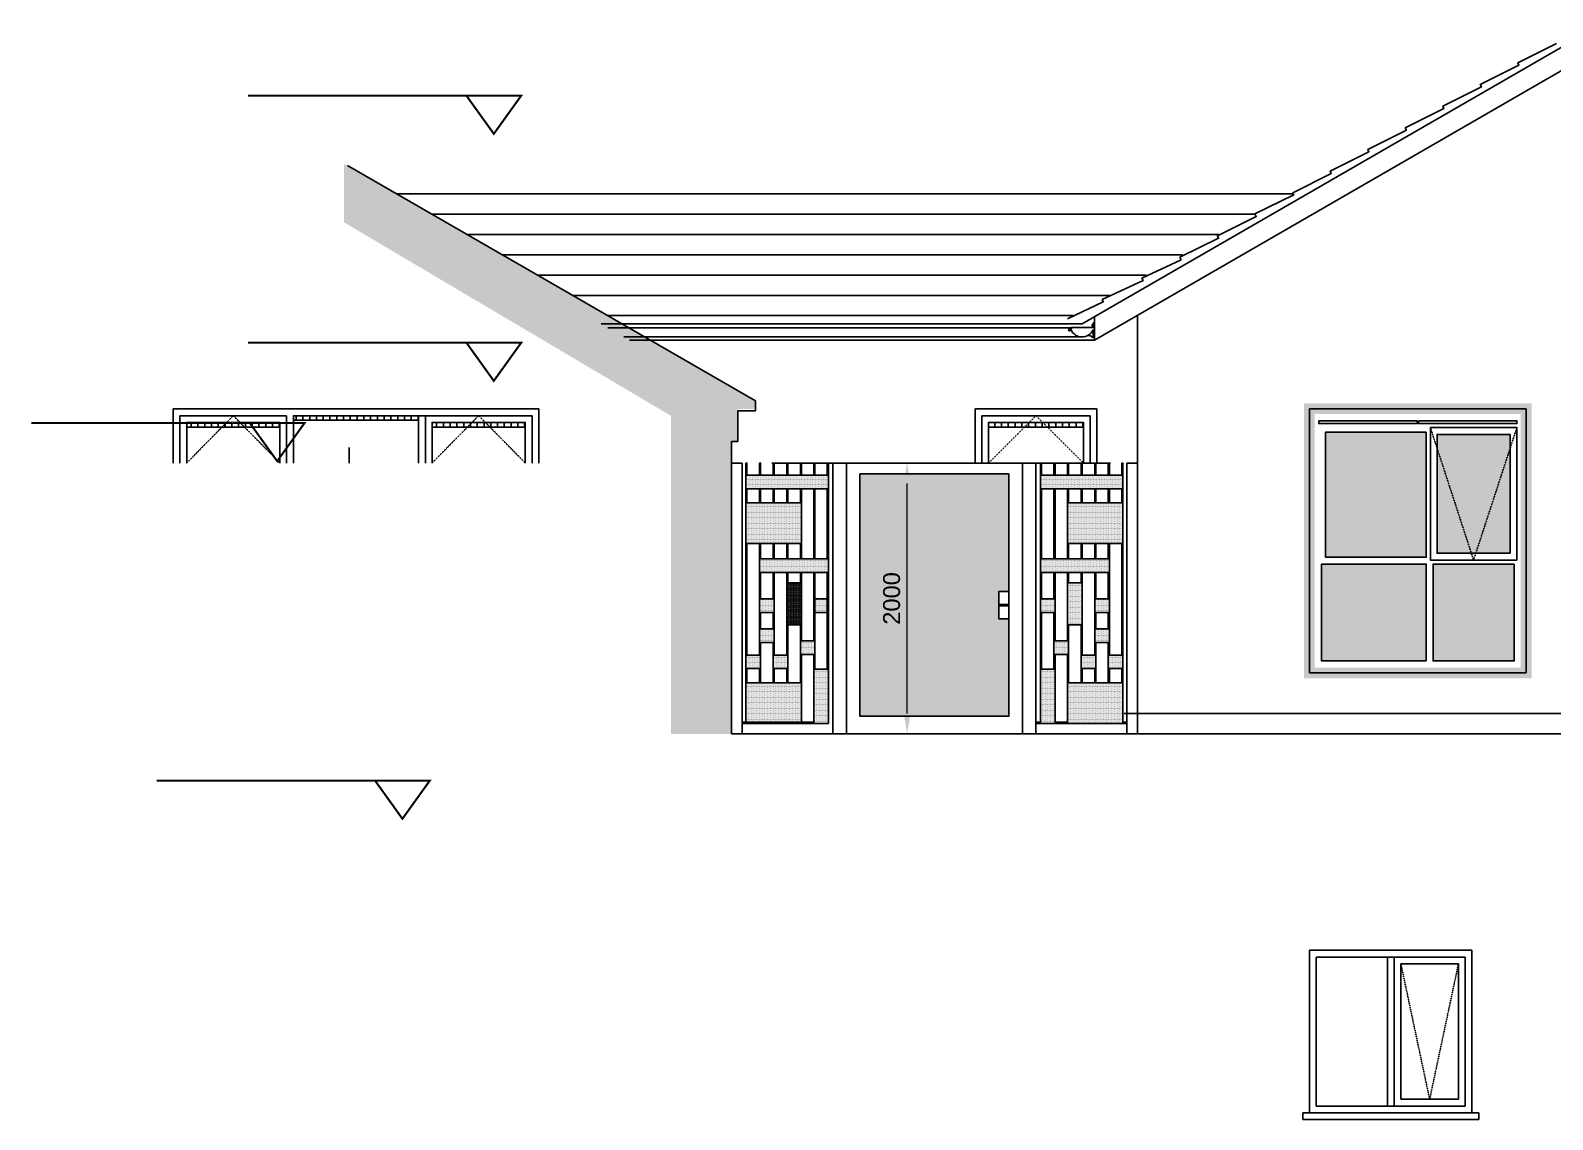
# Model space of a CAD drawing. Header units: inches. Extents: x -48459 to 205009, y 10398 to 54474.
# Drawn here: x 104925 to 116167, y 44974 to 53020 of the extents above; entities that cross this region are included whole.
import ezdxf

# ---------------------------------------------------------------- set-up
doc = ezdxf.new("R2010")
doc.units = ezdxf.units.IN
doc.header["$MEASUREMENT"] = 0
for name, pattern in [('13-42_First_Flr_Plan_XREF$0$HIDDEN', [0.375, 0.25, -0.125]), ('14-08 - Household Unit Master X-ref$0$DASHED2', [9.525, 6.35, -3.175]), ('DASHED', [19.05, 12.7, -6.35]), ('HIDDEN', [4.5, 1.5, -1.5, 1.5])]:
    doc.linetypes.add(name, pattern=pattern)
doc.layers.add('.', color=80, linetype='Continuous', lineweight=18)
for name, color, linetype in [('10-095_Xref_Sections$0$AR-Roof', 2, 'Continuous'), ('AR-backround', 9, 'Continuous'), ('AR-BRICK', 253, 'Continuous'), ('AR-DIM', 8, 'Continuous'), ('AR-DOOR-HATCH', 9, 'Continuous'), ('AR-ELEV-4', 8, 'Continuous'), ('AR-ELEV2', 8, 'Continuous'), ('AR-Hat', 8, 'Continuous'), ('AR-HIDDEN-OVER', 8, 'DASHED'), ('AR-NEW-WALL', 2, 'Continuous'), ('AR-RAILING', 8, 'Continuous'), ('AR-RAINWATER', 8, 'Continuous'), ('AR-ROOF-LINE', 8, 'Continuous'), ('AR-WIND-FRAM', 4, 'Continuous'), ('PS-TITLEBLOCK', 5, 'Continuous'), ('QSS ELEVATION 2', 2, 'Continuous'), ('QSS ELEVATION 4', 8, 'Continuous')]:
    doc.layers.add(name, color=color, linetype=linetype)
doc.layers.add('AR-DEMOLITIONS', color=1, linetype='13-42_First_Flr_Plan_XREF$0$HIDDEN', true_color=0xff0000)
doc.layers.get('AR-DIM').off()
doc.styles.add('MS_1.50_2.5mm', font='arial.ttf', dxfattribs={"height": 125})
doc.dimstyles.new('MS_1.50_2.5mm', dxfattribs={"dimtxt": 125, "dimasz": 150, "dimexe": 150, "dimexo": 100, "dimgap": 50, "dimtad": 1, "dimtoh": 1, "dimdec": 0, "dimdsep": 46, "dimtxsty": 'MS_1.50_2.5mm', "dimcen": 150, "dimclre": 256, "dimclrt": 4, "dimadec": 0, "dimazin": 0, "dimtfac": 1, "dimtdec": 0, "dimtix": 1, "dimtmove": 2, "dimatfit": 2, "dimfxl": 1, "dimlwd": 18, "dimlwe": 18, "dimarcsym": 0})
pattern_1 = [(0, (82979.855, -7e-12), (3.125, 6.25), [0, -6.25])]
pattern_2 = [(0, (83131.533, -7e-12), (3.125, 6.25), [0, -6.25])]
pattern_3 = [(0, (81970.5506, -443.0366), (3.125, 6.25), [0, -6.25])]
pattern_4 = [(0, (81972.8296, -737.388), (3.125, 6.25), [0, -6.25])]
pattern_5 = [(0, (81771.8295, -414.613), (3.125, 6.25), [0, -6.25])]
pattern_6 = [(0, (81672.135, -1048.215), (3.125, 6.25), [0, -6.25])]
pattern_7 = [(0, (83131.533, -1329.357), (3.125, 6.25), [0, -6.25])]
pattern_8 = [(0, (81972.8296, -958.994), (3.125, 6.25), [0, -6.25])]
pattern_9 = [(0, (81872.3296, -1152.899), (3.125, 6.25), [0, -6.25])]
pattern_10 = [(0, (82073.3297, -1152.899), (3.125, 6.25), [0, -6.25])]
pattern_11 = [(0, (81571.635, -737.388), (3.125, 6.25), [0, -6.25])]
pattern_12 = [(0, (81571.635, -1256.434), (3.125, 6.25), [0, -6.25])]

# ---------------------------------------------------------------- blocks, each defined once
blk = doc.blocks.new('GUTTER END')
at = {"layer": '10-095_Xref_Sections$0$AR-Roof', "color": 8}
for p, q in [((0, -110), (0, 0)), ((0, 0), (8, 0)), ((8, -16), (8, 0)), ((0, -110), (6, -110)), ((8, -10), (18, -20)), ((8, -16), (15, -23)), ((8, -110), (8, -53)), ((168, -36), (11, -36)), ((15, -23), (18, -20)), ((165, -44), (167, -37)), ((182, -44), (165, -44)), ((169, -37), (168, -42)), ((174, -52), (170, -52))]:
    blk.add_line(p, q, dxfattribs=at)
blk.add_circle((182, -52), 8, dxfattribs=at)
for centre, radius, start, end in [((6, -106), 4, 270, 317.1447), ((89, -16), 81, 180, 194.4807), ((89, -16), 89, 204.4791, 336.1406), ((39, -132), 37.7, 67.9221, 142.2284), ((168, -37), 1, 71.5554, 162.9214), ((169, -43), 1, 166.0307, 270), ((168, -37), 1, 346.0307, 71.5554)]:
    blk.add_arc(centre, radius, start, end, dxfattribs=at)
blk = doc.blocks.new('*D384')
at = {"layer": 'AR-RAILING', "lineweight": 18, "transparency": 16777216}
for p, q in [((111154, 49824), (111550, 49824)), ((111154, 47824), (111550, 47824))]:
    blk.add_line(p, q, dxfattribs=at)
at = {"layer": 'AR-RAILING', "color": 0, "lineweight": 18, "transparency": 16777216}
blk.add_line((111400, 47974), (111400, 49674), dxfattribs=at)
at = {"layer": 'AR-RAILING', "color": 0, "transparency": 16777216}
for points in [[(111375, 49674), (111425, 49674), (111400, 49824)], [(111375, 47974), (111425, 47974), (111400, 47824)]]:
    blk.add_solid(points, dxfattribs=at)
at = {"layer": 'Defpoints', "color": 0, "transparency": 16777216}
for p in [(111054, 49824), (111400, 49824), (111054, 47824)]:
    blk.add_point(p, dxfattribs=at)
at = {"layer": 'AR-RAILING', "color": 4, "transparency": 16777216, "insert": (111286, 48824), "char_height": 125, "attachment_point": 5, "rotation": 90, "style": 'MS_1.50_2.5mm'}
blk.add_mtext('2000', dxfattribs=at)
blk = doc.blocks.new('CHOC OUTLINE WINDOW')
at = {"layer": '.', "true_color": 0xf26722, "transparency": 33554559}
h = blk.add_hatch(color=30, dxfattribs=at)
h.dxf.hatch_style = 1
h.paths.add_polyline_path([(1682, 2033), (0, 2033), (0, 0), (1682, 0)])
h.paths.add_polyline_path([(80, 1953), (1602, 1953), (1602, 80), (80, 80)], flags=16)
at = {"layer": 'AR-DOOR-HATCH'}
h = blk.add_hatch(color=254, dxfattribs=at)
h.paths.add_polyline_path([(904, 130), (130, 130), (130, 845), (904, 845)])
h.paths.add_polyline_path([(1554, 845), (954, 845), (954, 130), (1554, 130)])
h.paths.add_polyline_path([(1523, 1803), (984, 1803), (984, 925), (1523, 925)])
h.paths.add_polyline_path([(904, 1820), (160, 1820), (160, 895), (904, 895)])
at = {"color": 252, "linetype": '14-08 - Household Unit Master X-ref$0$DASHED2', "ltscale": 0.5}
for points in [[(1683, 0), (0, 0), (0, 2033), (1683, 2033)], [(1602, 80), (80, 80), (80, 1953), (1602, 1953)]]:
    blk.add_lwpolyline(points, close=True, dxfattribs=at)
at = {"layer": 'AR-HIDDEN-OVER', "linetype": 'HIDDEN'}
blk.add_lwpolyline([(934, 1853), (1253, 875), (1573, 1853)], dxfattribs=at)
at = {"layer": 'QSS ELEVATION 2', "color": 4}
for p, q in [((42, 42), (42, 1992)), ((42, 1992), (1641, 1992)), ((1641, 42), (1641, 1992)), ((42, 42), (1641, 42))]:
    blk.add_line(p, q, dxfattribs=at)
at = {"layer": 'QSS ELEVATION 4'}
for points in [[(110, 1903), (836, 1903), (836, 1883), (110, 1883)], [(904, 1820), (160, 1820), (160, 895), (904, 895)], [(904, 1820), (160, 1820), (160, 895), (904, 895)], [(846, 1903), (1573, 1903), (1573, 1883), (846, 1883)], [(1573, 875), (934, 875), (934, 1853), (1573, 1853)], [(1523, 925), (984, 925), (984, 1803), (1523, 1803)], [(904, 130), (130, 130), (130, 845), (904, 845)], [(1554, 845), (954, 845), (954, 130), (1554, 130)]]:
    blk.add_lwpolyline(points, close=True, dxfattribs=at)

msp = doc.modelspace()

# ---------------------------------------------------------------- hatches: boundary and pattern name
at = {"layer": '.', "transparency": 33554559}
h = msp.add_hatch(dxfattribs=at)
h.set_pattern_fill('ANSI36', color=254, scale=300, angle=90)
h.set_pattern_definition([(135, (29331.21, -1.804), (-72.920387, 19.887378), [93.75, -18.75, 0, -18.75])])
h.paths.add_polyline_path([(107240.3, 51602.8), (107240.3, 52034.9), (110278.3, 50280.9), (110278.3, 50222.4), (110149.9, 50222.4), (110149.9, 49982.4), (110101.2, 49982.4), (110101.2, 47822.4), (109656.7, 47822.4), (109656.7, 50172.5)])
h = msp.add_hatch(dxfattribs=at)
h.set_pattern_fill('DOTS', color=254, scale=100)
h.set_pattern_definition(pattern_1)
h.paths.add_polyline_path([(110209.4, 49734.2), (110818.7, 49734.2), (110818.7, 49634.2), (110209.4, 49634.2)])
h = msp.add_hatch(dxfattribs=at)
h.set_pattern_fill('DOTS', color=254, scale=100)
h.set_pattern_definition([(0, (-10645.039, -7e-09), (3.125, 6.25), [0, -6.25])])
h.paths.add_polyline_path([(112151.9, 49744.2), (111051.9, 49744.2), (111051.9, 47954.2), (112151.9, 47954.2), (112151.9, 48674.2), (112076.9, 48674.2), (112076.9, 48774.2), (112076.9, 48874.2), (112151.9, 48874.2)])
h = msp.add_hatch(dxfattribs=at)
h.set_pattern_fill('DOTS', color=254, scale=100)
h.set_pattern_definition(pattern_1)
h.paths.add_polyline_path([(112994.4, 49734.2), (112385, 49734.2), (112385, 49634.2), (112994.4, 49634.2)])
h = msp.add_hatch(dxfattribs=at)
h.set_pattern_fill('DOTS', color=254, scale=100)
h.set_pattern_definition(pattern_2)
h.paths.add_polyline_path([(110209.4, 49530.7), (110619.4, 49530.7), (110619.4, 49230.7), (110209.4, 49230.7)])
h = msp.add_hatch(dxfattribs=at)
h.set_pattern_fill('DOTS', color=254, scale=100)
h.set_pattern_definition(pattern_2)
h.paths.add_polyline_path([(112994.4, 49530.7), (112584.4, 49530.7), (112584.4, 49230.7), (112994.4, 49230.7)])
h = msp.add_hatch(dxfattribs=at)
h.set_pattern_fill('DOTS', color=254, scale=100)
h.set_pattern_definition(pattern_3)
h.paths.add_polyline_path([(110309.9, 49115.7), (110818.7, 49115.7), (110818.7, 49015.7), (110309.9, 49015.7)])
h = msp.add_hatch(dxfattribs=at)
h.set_pattern_fill('DOTS', color=254, scale=100)
h.set_pattern_definition(pattern_3)
h.paths.add_polyline_path([(112893.9, 49115.7), (112385, 49115.7), (112385, 49015.7), (112893.9, 49015.7)])
h = msp.add_hatch(dxfattribs=at)
h.set_pattern_fill('DOTS', color=254, scale=100)
h.set_pattern_definition(pattern_5)
h.paths.add_polyline_path([(110510.9, 48939.9), (110619.4, 48939.9), (110619.4, 48629.2), (110510.9, 48629.2)])
h = msp.add_hatch(dxfattribs=at)
h.set_pattern_fill('DOTS', color=254, scale=100)
h.set_pattern_definition(pattern_5)
h.paths.add_polyline_path([(112692.9, 48939.9), (112584.4, 48939.9), (112584.4, 48629.2), (112692.9, 48629.2)])
h = msp.add_hatch(dxfattribs=at)
h.set_pattern_fill('DOTS', color=254, scale=100)
h.set_pattern_definition(pattern_4)
h.paths.add_polyline_path([(110309.9, 48821.3), (110418.4, 48821.3), (110418.4, 48721.3), (110309.9, 48721.3)])
h = msp.add_hatch(dxfattribs=at)
h.set_pattern_fill('DOTS', color=254, scale=100)
h.set_pattern_definition(pattern_11)
h.paths.add_polyline_path([(110711.1, 48821.3), (110818.7, 48821.3), (110818.7, 48721.3), (110711.1, 48721.3)])
h = msp.add_hatch(dxfattribs=at)
h.set_pattern_fill('DOTS', color=254, scale=100)
h.set_pattern_definition(pattern_11)
h.paths.add_polyline_path([(112492.7, 48821.3), (112385, 48821.3), (112385, 48721.3), (112492.7, 48721.3)])
h = msp.add_hatch(dxfattribs=at)
h.set_pattern_fill('DOTS', color=254, scale=100)
h.set_pattern_definition(pattern_4)
h.paths.add_polyline_path([(112893.9, 48821.3), (112785.4, 48821.3), (112785.4, 48721.3), (112893.9, 48721.3)])
h = msp.add_hatch(dxfattribs=at)
h.set_pattern_fill('DOTS', color=254, scale=100)
h.set_pattern_definition(pattern_8)
h.paths.add_polyline_path([(110309.9, 48599.7), (110418.4, 48599.7), (110418.4, 48499.7), (110309.9, 48499.7)])
h = msp.add_hatch(dxfattribs=at)
h.set_pattern_fill('DOTS', color=254, scale=100)
h.set_pattern_definition(pattern_8)
h.paths.add_polyline_path([(112893.9, 48599.7), (112785.4, 48599.7), (112785.4, 48499.7), (112893.9, 48499.7)])
h = msp.add_hatch(dxfattribs=at)
h.set_pattern_fill('DOTS', color=254, scale=100)
h.set_pattern_definition(pattern_6)
h.paths.add_polyline_path([(110611.4, 48510.5), (110719.1, 48510.5), (110719.1, 48410.5), (110611.4, 48410.5)])
h = msp.add_hatch(dxfattribs=at)
h.set_pattern_fill('DOTS', color=254, scale=100)
h.set_pattern_definition(pattern_6)
h.paths.add_polyline_path([(112592.4, 48510.5), (112484.7, 48510.5), (112484.7, 48410.5), (112592.4, 48410.5)])
h = msp.add_hatch(dxfattribs=at)
h.set_pattern_fill('DOTS', color=254, scale=100)
h.set_pattern_definition(pattern_10)
h.paths.add_polyline_path([(110209.4, 48405.8), (110317.9, 48405.8), (110317.9, 48305.8), (110209.4, 48305.8)])
h = msp.add_hatch(dxfattribs=at)
h.set_pattern_fill('DOTS', color=254, scale=100)
h.set_pattern_definition(pattern_9)
h.paths.add_polyline_path([(110410.4, 48405.8), (110518.9, 48405.8), (110518.9, 48305.8), (110410.4, 48305.8)])
h = msp.add_hatch(dxfattribs=at)
h.set_pattern_fill('DOTS', color=254, scale=100)
h.set_pattern_definition(pattern_9)
h.paths.add_polyline_path([(112793.4, 48405.8), (112684.9, 48405.8), (112684.9, 48305.8), (112793.4, 48305.8)])
h = msp.add_hatch(dxfattribs=at)
h.set_pattern_fill('DOTS', color=254, scale=100)
h.set_pattern_definition(pattern_10)
h.paths.add_polyline_path([(112994.4, 48405.8), (112885.9, 48405.8), (112885.9, 48305.8), (112994.4, 48305.8)])
h = msp.add_hatch(dxfattribs=at)
h.set_pattern_fill('DOTS', color=254, scale=100)
h.set_pattern_definition(pattern_12)
h.paths.add_polyline_path([(110711.1, 48302.3), (110818.7, 48302.3), (110818.7, 47901.3), (110711.1, 47901.3)])
h = msp.add_hatch(dxfattribs=at)
h.set_pattern_fill('DOTS', color=254, scale=100)
h.set_pattern_definition(pattern_12)
h.paths.add_polyline_path([(112492.7, 48302.3), (112385, 48302.3), (112385, 47901.3), (112492.7, 47901.3)])
h = msp.add_hatch(dxfattribs=at)
h.set_pattern_fill('DOTS', color=254, scale=100)
h.set_pattern_definition(pattern_7)
h.paths.add_polyline_path([(110209.4, 48201.3), (110619.4, 48201.3), (110619.4, 47901.3), (110209.4, 47901.3)])
h = msp.add_hatch(dxfattribs=at)
h.set_pattern_fill('DOTS', color=254, scale=100)
h.set_pattern_definition(pattern_7)
h.paths.add_polyline_path([(112994.4, 48201.3), (112584.4, 48201.3), (112584.4, 47901.3), (112994.4, 47901.3)])
at = {"layer": 'AR-backround', "transparency": 33554559}
h = msp.add_hatch(dxfattribs=at)
h.set_pattern_fill('_USER', color=254, scale=50, angle=90, pattern_type=0)
h.set_pattern_definition([(90, (153797.37, -51766.506), (-50, 3e-15), [])])
h.paths.add_polyline_path([(112507.5, 50124.2), (112507.5, 50124.2), (112701.9, 50124.2), (112701.9, 50090.1), (112014.4, 50090.1), (112014.4, 50124.2), (112507.5, 50124.2), (112507.5, 50124.2)])
at = {"layer": 'AR-BRICK', "true_color": 0xcccccc, "transparency": 33554687}
h = msp.add_hatch(dxfattribs=at)
h.set_pattern_fill('ANSI31', color=254, scale=1200, angle=135)
h.set_pattern_definition([(180, (0.02, -87), (-1e-14, -150), [])])
h.paths.add_polyline_path([(107626, 51814.4), (109352, 50817.9), (112768.7, 50817.9), (112773, 50822.1), (112773, 50832.1), (112584.7, 50890.1), (114332.3, 51862.8)])
at = {"layer": 'AR-Hat', "transparency": 33554559}
h = msp.add_hatch(dxfattribs=at)
h.set_pattern_fill('_USER', color=254, scale=50, angle=90, pattern_type=0)
h.set_pattern_definition([(90, (148887.51, -51716.495), (-50, 3e-15), [])])
h.paths.add_polyline_path([(107597.7, 50174.2), (107597.7, 50174.2), (107792, 50174.2), (107792, 50140.1), (106867, 50140.1), (106867, 50174.2), (107597.7, 50174.2), (107597.7, 50174.2)])
h = msp.add_hatch(dxfattribs=at)
h.set_pattern_fill('_USER', color=254, scale=50, angle=90, pattern_type=0)
h.set_pattern_definition([(90, (147862.485, -51766.506), (-50, 3e-15), [])])
h.paths.add_polyline_path([(106572.7, 50124.2), (106572.7, 50124.2), (106767, 50124.2), (106767, 50090.1), (106079.5, 50090.1), (106079.5, 50124.2), (106572.7, 50124.2), (106572.7, 50124.2)])
h = msp.add_hatch(dxfattribs=at)
h.set_pattern_fill('_USER', color=254, scale=50, angle=90, pattern_type=0)
h.set_pattern_definition([(90, (149675, -51766.506), (-50, 3e-15), [])])
h.paths.add_polyline_path([(108385.2, 50124.2), (108385.2, 50124.2), (108579.5, 50124.2), (108579.5, 50090.1), (107892, 50090.1), (107892, 50124.2), (108385.2, 50124.2), (108385.2, 50124.2)])

# ---------------------------------------------------------------- linework, layer by layer
at = {"layer": 'AR-backround', "color": 254, "true_color": 0xcccccc}
for p, q in [((110279, 50282.7), (107267.4, 52021.4)), ((112692.9, 50852.7), (109141, 50852.7)), ((112611.7, 50824.1), (109190.6, 50824.1)), ((112691.5, 50755.8), (109308.8, 50755.8)), ((112783.9, 50732), (109350, 50732)), ((110279, 50282.7), (110279, 50209.2)), ((110279, 50209.2), (110149.9, 50209.2)), ((110149.9, 50209.2), (110149.9, 49984.2)), ((110101.9, 47824.2), (110101.9, 49984.2)), ((110101.9, 49984.2), (110149.9, 49984.2))]:
    msp.add_line(p, q, dxfattribs=at)
at = {"layer": 'AR-backround', "color": 254}
for p, q in [((112801.9, 50224.2), (111901.9, 50224.2)), ((111901.9, 49824.2), (111901.9, 50224.2)), ((111951.9, 49824.2), (111951.9, 50174.2)), ((111951.9, 50174.2), (112751.9, 50174.2)), ((112751.9, 49824.2), (112751.9, 50174.2)), ((112801.9, 49824.2), (112801.9, 50224.2)), ((112001.9, 49824.2), (112001.9, 50124.2)), ((112001.9, 50124.2), (112701.9, 50124.2)), ((112701.9, 49824.2), (112701.9, 50124.2))]:
    msp.add_line(p, q, dxfattribs=at)
at = {"layer": 'AR-backround', "color": 8}
msp.add_line((113101.9, 47974.2), (121691.9, 47974.2), dxfattribs=at)
at = {"layer": 'AR-backround'}
for q in [(137131.4, 47824.2), (113101.9, 47824.2)]:
    msp.add_line((110101.9, 47824.2), q, dxfattribs=at)
at = {"layer": 'AR-backround', "color": 254, "true_color": 0xcccccc}
msp.add_lwpolyline([(114251.4, 51813.3), (107627.8, 51813.3)], dxfattribs=at)
at = {"layer": 'AR-backround', "color": 254, "linetype": 'HIDDEN'}
msp.add_lwpolyline([(112001.9, 49824.2), (112351.9, 50174.2), (112701.9, 49824.2)], dxfattribs=at)
at = {"layer": 'AR-backround', "color": 254}
msp.add_lwpolyline([(112701.9, 50090.1), (112701.9, 50124.2), (112001.9, 50124.2), (112001.9, 50090.1)], close=True, dxfattribs=at)
at = {"layer": 'AR-ELEV-4', "color": 254}
for p, q in [((108679.5, 50224.2), (105979.5, 50224.2)), ((105979.5, 49824.2), (105979.5, 50224.2)), ((106029.5, 49824.2), (106029.5, 50174.2)), ((106029.5, 50174.2), (106817, 50174.2)), ((106817, 49824.2), (106817, 50174.2)), ((106867, 49824.2), (106867, 50174.2)), ((106867, 50174.2), (107792, 50174.2)), ((106867, 50174.2), (107792, 50174.2)), ((107792, 49824.2), (107792, 50174.2)), ((107792, 50174.2), (108579.5, 50174.2)), ((107842, 49824.2), (107842, 50174.2)), ((107842, 50174.2), (108629.5, 50174.2)), ((108629.5, 49824.2), (108629.5, 50174.2)), ((108679.5, 49824.2), (108679.5, 50224.2)), ((106079.5, 49824.2), (106079.5, 50124.2)), ((106079.5, 50124.2), (106767, 50124.2)), ((106767, 49824.2), (106767, 50124.2)), ((107892, 49824.2), (107892, 50124.2)), ((107892, 50124.2), (108579.5, 50124.2)), ((108579.5, 49824.2), (108579.5, 50124.2)), ((110401.9, 49824.2), (111089.3, 49824.2)), ((112001.9, 49824.2), (112701.9, 49824.2)), ((112214.4, 49824.2), (112901.9, 49824.2))]:
    msp.add_line(p, q, dxfattribs=at)
for points in [[(107792, 50140.1), (107792, 50174.2), (106867, 50174.2), (106867, 50140.1)], [(106767, 50090.1), (106767, 50124.2), (106079.5, 50124.2), (106079.5, 50090.1)], [(108579.5, 50090.1), (108579.5, 50124.2), (107892, 50124.2), (107892, 50090.1)]]:
    msp.add_lwpolyline(points, close=True, dxfattribs=at)
at = {"layer": 'AR-ELEV2'}
msp.add_line((113001.9, 47974.2), (113101.9, 47974.2), dxfattribs=at)
at = {"layer": 'AR-HIDDEN-OVER', "color": 254, "linetype": 'HIDDEN'}
for points in [[(106078.7, 49824.2), (106423.2, 50174.2), (106767.8, 49824.2)], [(107891.2, 49824.2), (108235.7, 50174.2), (108580.3, 49824.2)]]:
    msp.add_lwpolyline(points, dxfattribs=at)
at = {"layer": 'AR-HIDDEN-OVER', "linetype": 'HIDDEN'}
msp.add_lwpolyline([(115046.9, 46124.2), (115259.4, 45124.2), (115471.9, 46124.2)], dxfattribs=at)
at = {"layer": 'AR-NEW-WALL'}
msp.add_line((113101.9, 50915.6), (113101.9, 47824.2), dxfattribs=at)
at = {"layer": 'AR-RAILING'}
for p, q in [((107279.5, 49824.2), (107279.5, 49939.6)), ((110951.9, 49824.2), (112251.9, 49824.2)), ((112076.9, 48780.2), (112151.9, 48780.2)), ((112076.9, 48768.2), (112151.9, 48768.2))]:
    msp.add_line(p, q, dxfattribs=at)
for points in [[(110217.4, 49734.2), (110217.4, 49824.2), (110209.4, 49824.2), (110209.4, 47909.3)], [(110317.9, 49734.2), (110317.9, 49824.2), (110309.9, 49824.2), (110309.9, 49734.2)], [(110418.4, 49734.2), (110418.4, 49824.2), (110410.4, 49824.2), (110410.4, 49734.2)], [(110518.9, 49734.2), (110518.9, 49824.2), (110510.9, 49824.2), (110510.9, 49734.2)], [(110619.4, 49734.2), (110619.4, 49824.2), (110611.4, 49824.2), (110611.4, 49734.2)], [(110719.1, 49734.2), (110719.1, 49824.2), (110711.1, 49824.2), (110711.1, 49734.2)], [(110818.7, 47909.3), (110818.7, 49824.2), (110810.7, 49824.2), (110810.7, 49734.2)], [(110851.9, 47824.2), (110851.9, 49824.2), (110951.9, 49824.2), (110951.9, 47824.2)], [(112351.9, 47824.2), (112351.9, 49824.2), (112251.9, 49824.2), (112251.9, 47824.2)], [(112393, 49734.2), (112393, 49824.2), (112385, 49824.2), (112385, 47909.3)], [(112484.7, 49734.2), (112484.7, 49824.2), (112492.7, 49824.2), (112492.7, 49734.2)], [(112584.4, 49734.2), (112584.4, 49824.2), (112592.4, 49824.2), (112592.4, 49734.2)], [(112684.9, 49734.2), (112684.9, 49824.2), (112692.9, 49824.2), (112692.9, 49734.2)], [(112785.4, 49734.2), (112785.4, 49824.2), (112793.4, 49824.2), (112793.4, 49734.2)], [(112885.9, 49734.2), (112885.9, 49824.2), (112893.9, 49824.2), (112893.9, 49734.2)], [(112986.4, 49734.2), (112986.4, 49824.2), (112994.4, 49824.2), (112994.4, 47909.3)], [(110217.4, 49530.7), (110217.4, 49634.2)], [(110217.4, 49530.7), (110217.4, 49634.2)], [(110309.9, 49634.2), (110309.9, 49530.7)], [(110309.9, 49634.2), (110309.9, 49530.7)], [(110317.9, 49530.7), (110317.9, 49634.2)], [(110317.9, 49530.7), (110317.9, 49634.2)], [(110410.4, 49634.2), (110410.4, 49530.7)], [(110410.4, 49634.2), (110410.4, 49530.7)], [(110418.4, 49530.7), (110418.4, 49634.2)], [(110418.4, 49530.7), (110418.4, 49634.2)], [(110510.9, 49634.2), (110510.9, 49530.7)], [(110510.9, 49634.2), (110510.9, 49530.7)], [(110518.9, 49530.7), (110518.9, 49634.2)], [(110518.9, 49530.7), (110518.9, 49634.2)], [(110611.4, 49634.2), (110611.4, 49530.7)], [(110611.4, 49634.2), (110611.4, 49530.7)], [(110619.4, 49115.7), (110619.4, 49634.2)], [(110619.4, 49115.7), (110619.4, 49634.2)], [(110711.1, 49634.2), (110711.1, 49115.7)], [(110711.1, 49634.2), (110711.1, 49115.7)], [(110719.1, 49115.7), (110719.1, 49634.2)], [(110719.1, 49115.7), (110719.1, 49634.2)], [(110810.7, 49634.2), (110810.7, 49115.7)], [(110810.7, 49115.7), (110810.7, 49634.2)], [(112393, 49115.7), (112393, 49634.2)], [(112484.7, 49115.7), (112484.7, 49634.2)], [(112492.7, 49634.2), (112492.7, 49115.7)], [(112584.4, 49115.7), (112584.4, 49634.2)], [(112592.4, 49634.2), (112592.4, 49530.7)], [(112684.9, 49530.7), (112684.9, 49634.2)], [(112692.9, 49634.2), (112692.9, 49530.7)], [(112785.4, 49530.7), (112785.4, 49634.2)], [(112793.4, 49634.2), (112793.4, 49530.7)], [(112885.9, 49530.7), (112885.9, 49634.2)], [(112893.9, 49634.2), (112893.9, 49530.7)], [(112986.4, 49530.7), (112986.4, 49634.2)], [(110619.4, 49530.7), (110209.4, 49530.7), (110209.4, 49230.7), (110619.4, 49230.7), (110619.4, 49530.7)], [(112584.4, 49530.7), (112994.4, 49530.7), (112994.4, 49230.7), (112584.4, 49230.7), (112584.4, 49530.7)], [(110217.4, 48405.8), (110217.4, 49230.7)], [(110217.4, 48405.8), (110217.4, 49230.7)], [(110309.9, 49230.7), (110309.9, 48405.8)], [(110309.9, 49230.7), (110309.9, 48405.8)], [(110317.9, 49115.7), (110317.9, 49230.7)], [(110317.9, 49115.7), (110317.9, 49230.7)], [(110410.4, 49230.7), (110410.4, 49115.7)], [(110410.4, 49230.7), (110410.4, 49115.7)], [(110418.4, 49115.7), (110418.4, 49230.7)], [(110418.4, 49115.7), (110418.4, 49230.7)], [(110510.9, 49230.7), (110510.9, 49115.7)], [(110510.9, 49230.7), (110510.9, 49115.7)], [(110518.9, 49115.7), (110518.9, 49230.7)], [(110518.9, 49115.7), (110518.9, 49230.7)], [(110611.4, 49230.7), (110611.4, 49115.7)], [(110611.4, 49230.7), (110611.4, 49115.7)], [(112592.4, 49230.7), (112592.4, 49115.7)], [(112684.9, 49115.7), (112684.9, 49230.7)], [(112692.9, 49230.7), (112692.9, 49115.7)], [(112785.4, 49115.7), (112785.4, 49230.7)], [(112793.4, 49230.7), (112793.4, 49115.7)], [(112885.9, 49115.7), (112885.9, 49230.7)], [(112893.9, 49230.7), (112893.9, 48405.8)], [(112986.4, 48405.8), (112986.4, 49230.7)], [(110317.9, 48821.3), (110317.9, 49015.7)], [(110317.9, 48821.3), (110317.9, 49015.7)], [(110410.4, 49015.7), (110410.4, 48821.3)], [(110410.4, 49015.7), (110410.4, 48821.3)], [(110418.4, 48405.8), (110418.4, 49015.7)], [(110418.4, 48405.8), (110418.4, 49015.7)], [(110510.9, 49015.7), (110510.9, 48405.8)], [(110510.9, 49015.7), (110510.9, 48405.8)], [(110518.9, 48939.9), (110518.9, 49015.7)], [(110518.9, 48939.9), (110518.9, 49015.7)], [(110611.4, 49015.7), (110611.4, 48939.9)], [(110611.4, 49015.7), (110611.4, 48939.9)], [(110619.4, 48510.5), (110619.4, 49015.7)], [(110619.4, 48510.5), (110619.4, 49015.7)], [(110711.1, 49015.7), (110711.1, 48510.5)], [(110711.1, 49015.7), (110711.1, 48510.5)], [(110719.1, 48302.3), (110719.1, 49015.7)], [(110719.1, 48302.3), (110719.1, 49015.7)], [(110810.7, 48821.3), (110810.7, 49015.7)], [(110810.7, 49015.7), (110810.7, 48302.3)], [(112393, 48821.3), (112393, 49015.7)], [(112484.7, 48821.3), (112484.7, 49015.7)], [(112492.7, 49015.7), (112492.7, 48510.5)], [(112584.4, 48510.5), (112584.4, 49015.7)], [(112592.4, 49015.7), (112592.4, 48939.9)], [(112684.9, 48939.9), (112684.9, 49015.7)], [(112692.9, 49015.7), (112692.9, 48405.8)], [(112785.4, 48405.8), (112785.4, 49015.7)], [(112793.4, 49015.7), (112793.4, 48821.3)], [(112885.9, 48821.3), (112885.9, 49015.7)], [(110619.4, 48629.2), (110619.4, 48939.9), (110510.9, 48939.9), (110510.9, 48629.2), (110619.4, 48629.2)], [(112584.4, 48629.2), (112584.4, 48939.9), (112692.9, 48939.9), (112692.9, 48629.2), (112584.4, 48629.2)], [(110217.4, 48405.8), (110217.4, 48792.9)], [(110217.4, 48405.8), (110217.4, 48792.9)], [(110418.4, 48405.8), (110418.4, 48792.9)], [(110418.4, 48405.8), (110418.4, 48792.9)], [(110619.4, 48510.5), (110619.4, 48792.9)], [(110619.4, 48510.5), (110619.4, 48792.9)], [(110719.1, 48302.3), (110719.1, 48792.9)], [(110719.1, 48302.3), (110719.1, 48792.9)], [(110818.7, 47909.3), (110818.7, 47909.3), (110818.7, 48792.9)], [(112151.9, 48774.2), (112151.9, 48874.2), (112076.9, 48874.2), (112076.9, 48774.2), (112076.9, 48674.2), (112151.9, 48674.2), (112151.9, 48774.2)], [(112584.4, 48510.5), (112584.4, 48792.9)], [(112785.4, 48405.8), (112785.4, 48792.9)], [(112986.4, 48405.8), (112986.4, 48792.9)], [(110317.9, 48599.7), (110317.9, 48721.3)], [(110317.9, 48599.7), (110317.9, 48721.3)], [(110317.9, 48599.7), (110317.9, 48721.3)], [(110317.9, 48599.7), (110317.9, 48721.3)], [(110410.4, 48721.3), (110410.4, 48599.7)], [(110410.4, 48721.3), (110410.4, 48599.7)], [(110810.7, 48302.3), (110810.7, 48721.3)], [(110810.7, 48302.3), (110810.7, 48721.3)], [(112393, 48302.3), (112393, 48721.3)], [(112393, 48302.3), (112393, 48721.3)], [(112484.7, 48302.3), (112484.7, 48721.3)], [(112484.7, 48302.3), (112484.7, 48721.3)], [(112793.4, 48721.3), (112793.4, 48599.7)], [(112885.9, 48599.7), (112885.9, 48721.3)], [(112885.9, 48599.7), (112885.9, 48721.3)], [(110518.9, 48201.3), (110518.9, 48629.2)], [(110518.9, 48201.3), (110518.9, 48629.2)], [(110518.9, 48201.3), (110518.9, 48629.2)], [(110518.9, 48201.3), (110518.9, 48629.2)], [(110611.4, 48629.2), (110611.4, 48201.3)], [(110611.4, 48629.2), (110611.4, 48201.3)], [(112592.4, 48629.2), (112592.4, 48201.3)], [(112684.9, 48201.3), (112684.9, 48629.2)], [(112684.9, 48201.3), (112684.9, 48629.2)], [(110317.9, 48201.3), (110317.9, 48499.7)], [(110317.9, 48201.3), (110317.9, 48499.7)], [(110317.9, 48201.3), (110317.9, 48499.7)], [(110317.9, 48201.3), (110317.9, 48499.7)], [(110410.4, 48499.7), (110410.4, 48201.3)], [(110410.4, 48499.7), (110410.4, 48201.3)], [(112793.4, 48499.7), (112793.4, 48201.3)], [(112885.9, 48201.3), (112885.9, 48499.7)], [(112885.9, 48201.3), (112885.9, 48499.7)], [(110619.4, 47909.3), (110619.4, 48410.5)], [(110619.4, 47909.3), (110619.4, 48410.5)], [(110619.4, 47909.3), (110619.4, 47909.3), (110619.4, 48410.5)], [(110619.4, 47909.3), (110619.4, 47909.3), (110619.4, 48410.5)], [(110711.1, 48410.5), (110711.1, 47909.3)], [(110711.1, 48410.5), (110711.1, 47909.3)], [(112492.7, 48410.5), (112492.7, 47909.3)], [(112584.4, 47909.3), (112584.4, 48410.5)], [(112584.4, 47909.3), (112584.4, 47909.3), (112584.4, 48410.5)], [(110217.4, 48201.3), (110217.4, 48305.8)], [(110217.4, 48201.3), (110217.4, 48305.8)], [(110217.4, 48201.3), (110217.4, 48305.8)], [(110217.4, 48201.3), (110217.4, 48305.8)], [(110309.9, 48305.8), (110309.9, 48201.3)], [(110309.9, 48305.8), (110309.9, 48201.3)], [(110418.4, 48201.3), (110418.4, 48305.8)], [(110418.4, 48201.3), (110418.4, 48305.8)], [(110418.4, 48201.3), (110418.4, 48305.8)], [(110418.4, 48201.3), (110418.4, 48305.8)], [(110510.9, 48305.8), (110510.9, 48201.3)], [(110510.9, 48305.8), (110510.9, 48201.3)], [(112692.9, 48305.8), (112692.9, 48201.3)], [(112785.4, 48201.3), (112785.4, 48305.8)], [(112785.4, 48201.3), (112785.4, 48305.8)], [(112893.9, 48305.8), (112893.9, 48201.3)], [(112986.4, 48201.3), (112986.4, 48305.8)], [(112986.4, 48201.3), (112986.4, 48305.8)], [(110619.4, 48201.3), (110209.4, 48201.3), (110209.4, 47901.3), (110619.4, 47901.3), (110619.4, 48201.3)], [(112584.4, 48201.3), (112994.4, 48201.3), (112994.4, 47901.3), (112584.4, 47901.3), (112584.4, 48201.3)], [(110711.1, 47909.3), (110181.9, 47909.3), (110181.9, 47901.3), (110745.4, 47901.3)], [(110209.4, 47901.3), (110818.7, 47901.3), (110818.7, 47909.3)], [(112994.4, 47901.3), (112351.9, 47901.3), (112351.9, 47909.3), (112385, 47909.3)], [(112994.4, 47909.3), (113021.9, 47909.3), (113021.9, 47901.3), (112458.3, 47901.3)], [(112492.7, 47909.3), (112584.4, 47909.3)]]:
    msp.add_lwpolyline(points, dxfattribs=at)
for points in [[(111051.9, 49744.2), (112151.9, 49744.2), (112151.9, 47954.2), (111051.9, 47954.2)], [(110818.7, 49115.7), (110309.9, 49115.7), (110309.9, 49015.7), (110818.7, 49015.7)], [(112385, 49115.7), (112893.9, 49115.7), (112893.9, 49015.7), (112385, 49015.7)], [(110418.4, 48821.3), (110309.9, 48821.3), (110309.9, 48721.3), (110418.4, 48721.3)], [(110818.7, 48821.3), (110711.1, 48821.3), (110711.1, 48721.3), (110818.7, 48721.3)], [(112385, 48821.3), (112492.7, 48821.3), (112492.7, 48721.3), (112385, 48721.3)], [(112785.4, 48821.3), (112893.9, 48821.3), (112893.9, 48721.3), (112785.4, 48721.3)], [(110418.4, 48599.7), (110309.9, 48599.7), (110309.9, 48499.7), (110418.4, 48499.7)], [(112785.4, 48599.7), (112893.9, 48599.7), (112893.9, 48499.7), (112785.4, 48499.7)], [(110719.1, 48510.5), (110611.4, 48510.5), (110611.4, 48410.5), (110719.1, 48410.5)], [(112484.7, 48510.5), (112592.4, 48510.5), (112592.4, 48410.5), (112484.7, 48410.5)], [(110317.9, 48405.8), (110209.4, 48405.8), (110209.4, 48305.8), (110317.9, 48305.8)], [(110518.9, 48405.8), (110410.4, 48405.8), (110410.4, 48305.8), (110518.9, 48305.8)], [(112684.9, 48405.8), (112793.4, 48405.8), (112793.4, 48305.8), (112684.9, 48305.8)], [(112885.9, 48405.8), (112994.4, 48405.8), (112994.4, 48305.8), (112885.9, 48305.8)], [(110818.7, 48302.3), (110711.1, 48302.3), (110711.1, 47901.3), (110818.7, 47901.3)], [(112385, 48302.3), (112492.7, 48302.3), (112492.7, 47901.3), (112385, 47901.3)]]:
    msp.add_lwpolyline(points, close=True, dxfattribs=at)
at = {"layer": 'AR-RAINWATER'}
for p, q in [((110181.9, 49824.2), (110101.9, 49824.2)), ((110851.9, 49824.2), (110771.9, 49824.2)), ((112351.9, 49824.2), (112431.9, 49824.2)), ((113101.9, 49824.2), (113021.9, 49824.2))]:
    msp.add_line(p, q, dxfattribs=at)
for points in [[(110101.9, 47824.2), (110101.9, 49824.2)], [(110181.9, 47824.2), (110181.9, 49824.2)], [(113021.9, 47824.2), (113021.9, 49824.2)], [(113101.9, 47824.2), (113101.9, 49824.2)], [(110818.7, 49734.2), (110209.4, 49734.2), (110209.4, 49634.2), (110818.7, 49634.2), (110818.7, 49734.2)], [(112385, 49734.2), (112994.4, 49734.2), (112994.4, 49634.2), (112385, 49634.2), (112385, 49734.2)]]:
    msp.add_lwpolyline(points, dxfattribs=at)
at = {"layer": 'AR-ROOF-LINE'}
for p, q in [((112692.9, 50852.7), (116446.9, 53020.1)), ((112783.9, 50732), (116446.9, 52846.9)), ((112783.9, 50732), (112783.9, 50905.2))]:
    msp.add_line(p, q, dxfattribs=at)
msp.add_lwpolyline([(112584.7, 50890.1), (112848.9, 51015.3), (112841.4, 51031.3), (113142.9, 51172), (113134.5, 51189.7), (113423, 51326.5), (113414.4, 51344), (113700.8, 51485.1), (113691.6, 51503.9), (113978, 51645.1), (113968.5, 51664.4), (114255.2, 51805.3), (114247.6, 51820.4), (114532.8, 51964.4), (114524.7, 51980.4), (114810, 52124.4), (114801.9, 52140.4), (115087.1, 52284.4), (115079, 52300.4), (115364.2, 52444.4), (115356.1, 52460.4), (115641.3, 52604.4), (115633.2, 52620.4), (115918.5, 52764.4), (115910.4, 52780.4), (116195.6, 52924.4)], dxfattribs=at)
at = {"layer": 'AR-WIND-FRAM'}
for p, q in [((114371.9, 46224.9), (114371.9, 45024.2)), ((114371.9, 46224.9), (115571.9, 46224.9)), ((115571.9, 46224.9), (115571.9, 45024.2)), ((114421.9, 46174.9), (114421.9, 45074.2)), ((114421.9, 46174.9), (115521.9, 46174.9)), ((114946.9, 46174.9), (114946.9, 45074.2)), ((114996.9, 46174.9), (114996.9, 45074.2)), ((115046.9, 46124.9), (115471.9, 46124.9)), ((115046.9, 46124.9), (115046.9, 45124.2)), ((115471.9, 46124.9), (115471.9, 45124.2)), ((115521.9, 46174.9), (115521.9, 45074.2)), ((115046.9, 45124.2), (115471.9, 45124.2)), ((114321.9, 45024.2), (114321.9, 44974.2)), ((114321.9, 45024.2), (115621.9, 45024.2)), ((114321.9, 44974.2), (115621.9, 44974.2)), ((114421.9, 45074.2), (115521.9, 45074.2)), ((115621.9, 45024.2), (115621.9, 44974.2))]:
    msp.add_line(p, q, dxfattribs=at)
at = {"layer": 'PS-TITLEBLOCK', "linetype": 'Continuous', "const_width": 15}
for points in [[(108145.5, 52537.7), (106532.6, 52537.7), (108549.4, 52537.7), (108347.5, 52256.2), (108145.5, 52537.7)], [(108145.5, 50712.7), (106532.6, 50712.7), (108549.4, 50712.7), (108347.5, 50431.2), (108145.5, 50712.7)], [(106545.5, 50119.6), (104932.6, 50119.6), (106949.4, 50119.6), (106747.5, 49838.1), (106545.5, 50119.6)], [(107470.5, 47477.7), (105857.6, 47477.7), (107874.4, 47477.7), (107672.5, 47196.2), (107470.5, 47477.7)]]:
    msp.add_lwpolyline(points, dxfattribs=at)

# ---------------------------------------------------------------- block references
at = {"layer": 'AR-DEMOLITIONS', "xscale": -1}
msp.add_blockref('GUTTER END', (112781, 50860.5), dxfattribs=at)
at = {"layer": 'AR-DIM'}
msp.add_blockref('CHOC OUTLINE WINDOW', (114330.7, 48232.7), dxfattribs=at)

# ---------------------------------------------------------------- dimensions: what is measured, and where the dimension line sits
at = {"layer": 'AR-RAILING'}
dim = msp.add_aligned_dim(p1=(111053.7, 47824.2), p2=(111053.7, 49824.2), distance=-346.3, dimstyle='MS_1.50_2.5mm', dxfattribs=at)
dim.commit()
dim.dimension.update_dxf_attribs({"geometry": '*D384', "text_midpoint": (111286.2, 48824.2)})

doc.saveas('drawing.dxf')
